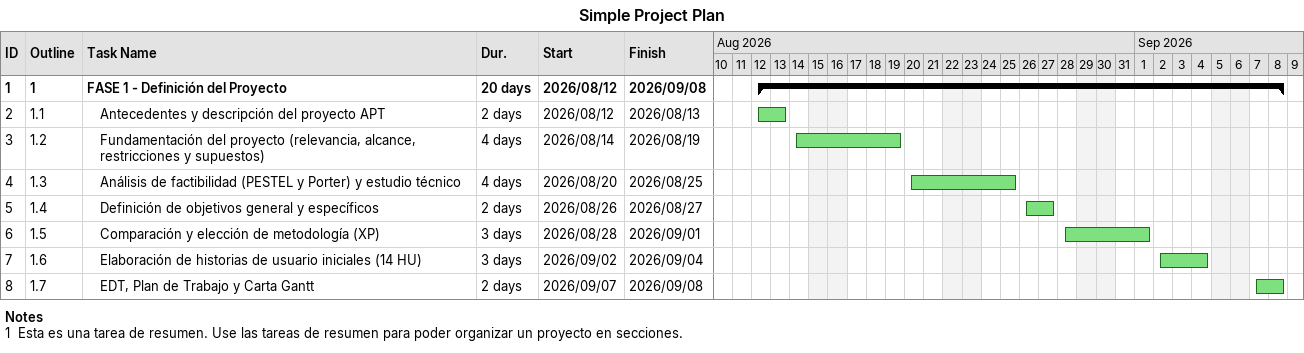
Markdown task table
Simple Project Plan

| ID | WBS | Task | Duration | Start | Finish |
|---|---|---|---|---|---|
| 1 | 1 | **FASE 1 - Definición del Proyecto** | 20d | 2026-08-12 | 2026-09-08 |
| 2 | 1.1 | Antecedentes y descripción del proyecto APT | 2d | 2026-08-12 | 2026-08-13 |
| 3 | 1.2 | Fundamentación del proyecto (relevancia, alcance, restricciones y supuestos) | 4d | 2026-08-14 | 2026-08-19 |
| 4 | 1.3 | Análisis de factibilidad (PESTEL y Porter) y estudio técnico | 4d | 2026-08-20 | 2026-08-25 |
| 5 | 1.4 | Definición de objetivos general y específicos | 2d | 2026-08-26 | 2026-08-27 |
| 6 | 1.5 | Comparación y elección de metodología (XP) | 3d | 2026-08-28 | 2026-09-01 |
| 7 | 1.6 | Elaboración de historias de usuario iniciales (14 HU) | 3d | 2026-09-02 | 2026-09-04 |
| 8 | 1.7 | EDT, Plan de Trabajo y Carta Gantt | 2d | 2026-09-07 | 2026-09-08 |

Notes
- 1: Esta es una tarea de resumen. Use las tareas de resumen para poder organizar un proyecto en secciones.
